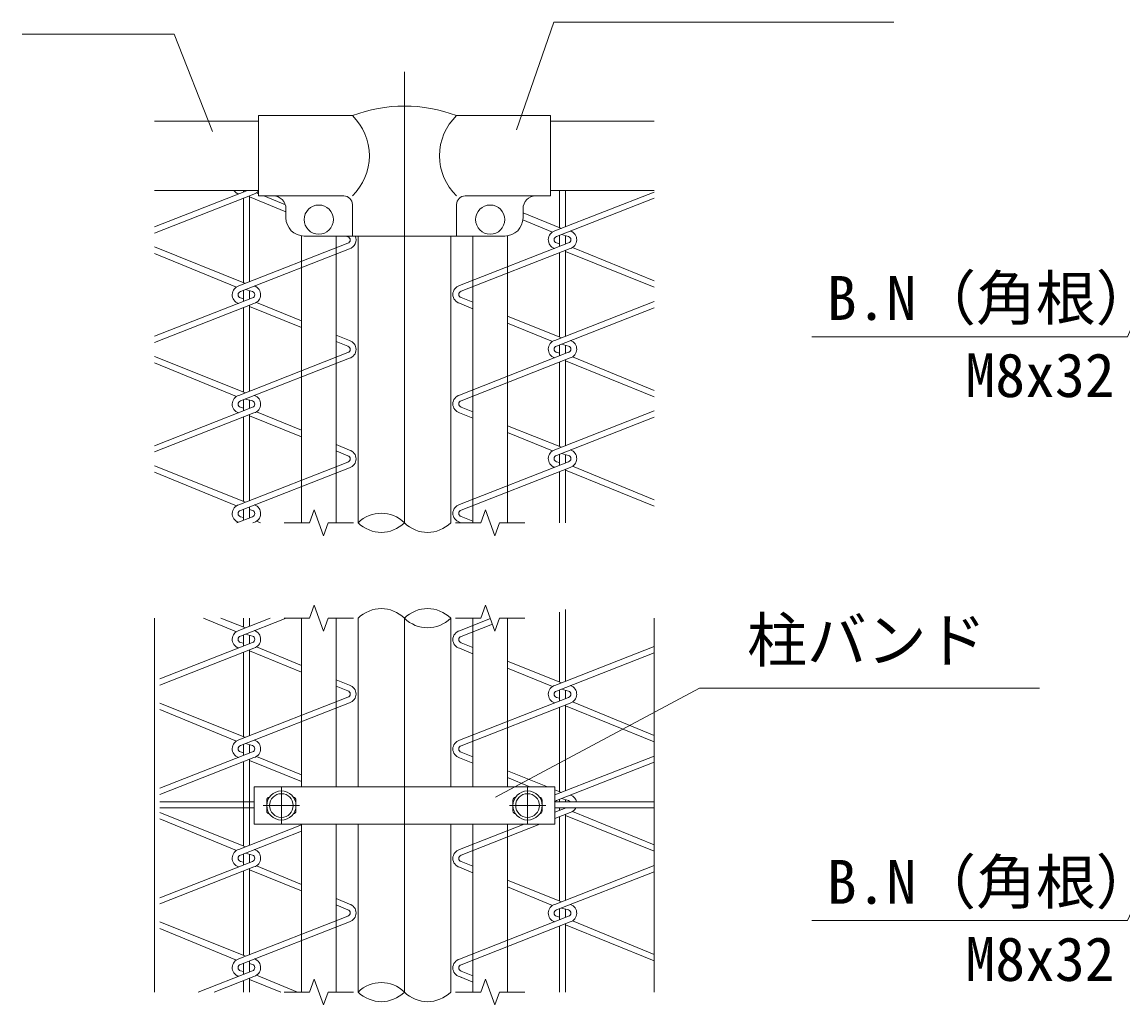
# Model space of a CAD drawing. Units: millimetres, scale not verified. Extents: x -4200 to 4200, y -2970 to 2970.
# Drawn here: x 2344 to 3552, y 620 to 1698 of the extents above; entities that cross this region are included whole.
import ezdxf
from ezdxf.enums import TextEntityAlignment as Align

# ---------------------------------------------------------------- set-up
doc = ezdxf.new("R2010")
doc.units = ezdxf.units.MM
doc.header["$LTSCALE"] = 20
doc.linetypes.add('USER1', pattern=[50.8, 31.75, -6.35, 6.35, -6.35])
for name, color, linetype, lineweight in [('0-0_D-BMK', 2, 'USER1', 13), ('0-1_D-STR1', 1, 'Continuous', 18), ('0-2_D-STR-DIM', 7, 'Continuous', 9), ('0-7_D-STR3', 3, 'Continuous', 13), ('0-8_D-STR-TXT', 7, 'Continuous', 9), ('0-9_Defpoints', 8, 'Continuous', 18), ('0-A_D-STR2', 7, 'Continuous', 9)]:
    doc.layers.add(name, color=color, linetype=linetype, lineweight=lineweight)
doc.styles.add('ＭＳ ゴシック', font='')
doc.styles.get('ＭＳ ゴシック').set_extended_font_data('MS Gothic')

msp = doc.modelspace()

# ---------------------------------------------------------------- linework, layer by layer
at = {"layer": '0-0_D-BMK'}
for p, q in [((2628.63, 858.87), (2628.63, 818.87)), ((2898.63, 858.87), (2898.63, 818.87)), ((2608.63, 838.87), (2648.63, 838.87)), ((2878.63, 838.87), (2918.63, 838.87))]:
    msp.add_line(p, q, dxfattribs=at)
at = {"layer": '0-1_D-STR1'}
for p, q in [((2489.57, 1589.27), (2603.63, 1589.27)), ((2923.63, 1589.27), (3037.35, 1589.27)), ((2489.57, 1513.27), (2603.63, 1513.27)), ((2923.63, 1513.27), (3037.35, 1513.27)), ((2712.83, 1463.27), (2712.83, 1148.84)), ((2814.43, 1463.27), (2814.43, 1148.84)), ((2712.83, 1044.28), (2712.83, 860.27)), ((2814.43, 1044.28), (2814.43, 860.27)), ((2712.83, 818.27), (2712.83, 634.28)), ((2814.43, 818.27), (2814.43, 634.28))]:
    msp.add_line(p, q, dxfattribs=at)
at = {"layer": '0-2_D-STR-DIM'}
for points in [[(2707.63, 1148.84), (2679.89, 1148.84), (2674.76, 1134.74), (2664.49, 1162.94), (2659.36, 1148.84), (2631.63, 1148.84)], [(2895.63, 1148.84), (2867.89, 1148.84), (2862.76, 1134.74), (2852.49, 1162.94), (2847.36, 1148.84), (2819.63, 1148.84)], [(2707.63, 1044.28), (2679.89, 1044.28), (2674.76, 1030.19), (2664.49, 1058.38), (2659.36, 1044.28), (2631.63, 1044.28)], [(2895.63, 1044.28), (2867.89, 1044.28), (2862.76, 1030.19), (2852.49, 1058.38), (2847.36, 1044.28), (2819.63, 1044.28)], [(2707.63, 634.28), (2679.89, 634.28), (2674.76, 620.19), (2664.49, 648.38), (2659.36, 634.28), (2631.63, 634.28)], [(2895.63, 634.28), (2867.89, 634.28), (2862.76, 620.19), (2852.49, 648.38), (2847.36, 634.28), (2819.63, 634.28)]]:
    msp.add_lwpolyline(points, dxfattribs=at)
for centre, start, end in [((2738.23, 1123.28), 45.18146, 134.81854), ((2738.23, 1174.4), 225.18146, 314.81854), ((2789.03, 1174.4), 225.18146, 314.81854), ((2738.23, 1018.72), 45.18146, 134.81854), ((2789.03, 1018.72), 45.18146, 134.81854), ((2789.03, 1069.84), 225.18146, 314.81854), ((2738.23, 608.72), 45.18146, 134.81854), ((2738.23, 659.84), 225.18146, 314.81854), ((2789.03, 659.84), 225.18146, 314.81854)]:
    msp.add_arc(centre, 36.03, start, end, dxfattribs=at)
at = {"layer": '0-7_D-STR3'}
for p, q in [((2603.63, 1595.27), (2603.63, 1507.27)), ((2603.63, 1595.27), (2706.53, 1595.27)), ((2820.73, 1595.27), (2923.63, 1595.27)), ((2923.63, 1595.27), (2923.63, 1507.27)), ((2603.63, 1507.27), (2697.13, 1507.27)), ((2706.53, 1497.87), (2706.53, 1463.27)), ((2820.73, 1497.87), (2820.73, 1463.27)), ((2830.13, 1507.27), (2923.63, 1507.27)), ((2633.63, 1493.27), (2633.63, 1483.27)), ((2893.63, 1493.27), (2893.63, 1483.27)), ((2650.63, 1463.27), (2650.63, 1148.84)), ((2653.63, 1463.27), (2873.63, 1463.27)), ((2688.63, 1463.27), (2688.63, 1148.84)), ((2838.63, 1463.27), (2838.63, 1148.84)), ((2876.63, 1463.27), (2876.63, 1148.84)), ((2650.63, 1044.28), (2650.63, 860.27)), ((2688.63, 1044.28), (2688.63, 860.27)), ((2838.63, 1044.28), (2838.63, 860.27)), ((2876.63, 1044.28), (2876.63, 860.27)), ((2598.63, 859.47), (2928.63, 859.47)), ((2598.63, 859.47), (2598.63, 818.27)), ((2928.63, 859.47), (2928.63, 818.27)), ((2612.63, 844.87), (2612.63, 832.87)), ((2644.63, 844.87), (2644.63, 832.87)), ((2882.63, 844.87), (2882.63, 832.87)), ((2914.63, 844.87), (2914.63, 832.87)), ((2598.63, 818.27), (2928.63, 818.27)), ((2650.63, 818.27), (2650.63, 634.28)), ((2688.63, 818.27), (2688.63, 634.28)), ((2838.63, 818.27), (2838.63, 634.28)), ((2876.63, 818.27), (2876.63, 634.28))]:
    msp.add_line(p, q, dxfattribs=at)
for centre, radius in [((2669.63, 1481.27), 16), ((2857.63, 1481.27), 16), ((2628.63, 838.87), 16), ((2628.63, 838.87), 13), ((2898.63, 838.87), 16), ((2898.63, 838.87), 13)]:
    msp.add_circle(centre, radius, dxfattribs=at)
for centre, radius, start, end in [((2664.01, 1551.27), 61.18, 314.01503, 45.98497), ((2763.63, 1445.81), 160, 69.0916, 110.9084), ((2863.24, 1551.27), 61.18, 134.01503, 225.98497), ((2619.63, 1493.27), 14, 0, 90), ((2697.13, 1497.87), 9.4, 0, 90), ((2830.13, 1497.87), 9.4, 90, 180), ((2907.63, 1493.27), 14, 90, 180), ((2653.63, 1483.27), 20, 180, 270), ((2873.63, 1483.27), 20, 270, 0), ((2615.63, 844.87), 3, 94.49325, 180), ((2641.63, 844.87), 3, 0, 85.50675), ((2885.63, 844.87), 3, 94.49325, 180), ((2911.63, 844.87), 3, 0, 85.50675), ((2615.63, 832.87), 3, 180, 265.50675), ((2641.63, 832.87), 3, 274.49325, 0), ((2885.63, 832.87), 3, 180, 265.50675), ((2911.63, 832.87), 3, 274.49325, 0)]:
    msp.add_arc(centre, radius, start, end, dxfattribs=at)
at = {"layer": '0-8_D-STR-TXT'}
for points in [[(3300.21, 1697.91), (2927.46, 1697.91), (2886.47, 1579.83)], [(2344.17, 1684.77), (2511.19, 1684.77), (2553.18, 1577.91)], [(3210.55, 1352.93), (3556.62, 1352.93), (3611.76, 1479.44)], [(3460.23, 967.69), (3087.22, 967.69), (2863.4, 848.15)], [(3210.55, 712.76), (3556.62, 712.76), (3613.83, 837.46)]]:
    msp.add_lwpolyline(points, dxfattribs=at)
at = {"layer": '0-9_Defpoints'}
for p, q in [((2763.63, 1643.39), (2763.63, 1148.84)), ((2489.57, 1044.28), (2489.57, 634.28)), ((2763.63, 1044.28), (2763.63, 634.28)), ((3037.35, 1044.28), (3037.35, 634.28))]:
    msp.add_line(p, q, dxfattribs=at)
at = {"layer": '0-A_D-STR2'}
for p, q in [((2489.57, 1473.35), (2591.29, 1513.27)), ((2587.1, 1511.63), (2587.1, 1513.27)), ((2603.63, 1509.63), (2601.38, 1510.56)), ((2928.67, 1468.86), (3037.35, 1511.51)), ((2933.75, 1472.44), (2933.75, 1513.27)), ((2940.15, 1473.36), (2940.15, 1513.27)), ((2489.57, 1466.51), (2598.58, 1509.29)), ((2587.1, 1412.15), (2587.1, 1504.79)), ((2593.5, 1413.07), (2593.5, 1507.3)), ((2633.63, 1489.87), (2593.5, 1506.1)), ((2632.96, 1497.54), (2609.36, 1507.27)), ((2930.38, 1462.69), (3037.35, 1504.67)), ((2893.63, 1488.53), (2935.75, 1471.64)), ((2893.49, 1480.94), (2925.87, 1467.59)), ((2701.52, 1462.4), (2699.36, 1463.27)), ((2933.75, 1451.92), (2933.75, 1463.63)), ((2935.82, 1464.83), (2943.51, 1462.69)), ((2940.15, 1454.82), (2940.15, 1463.63)), ((2489.57, 1451.26), (2589.11, 1411.34)), ((2582.03, 1408.56), (2701.52, 1455.46)), ((2583.74, 1402.4), (2703.23, 1449.29)), ((2824.02, 1408.86), (2943.51, 1455.76)), ((2825.73, 1402.69), (2945.22, 1449.59)), ((2933.75, 1454.82), (2930.38, 1455.76)), ((3037.35, 1414.02), (2948.02, 1450.86)), ((2489.57, 1444.26), (2579.23, 1407.3)), ((2933.75, 1352.44), (2933.75, 1445.09)), ((2940.15, 1353.36), (2940.15, 1447.6)), ((3037.35, 1407.07), (2940.15, 1446.4)), ((2587.1, 1391.63), (2587.1, 1403.33)), ((2589.18, 1404.53), (2596.87, 1402.4)), ((2593.5, 1394.53), (2593.5, 1403.33)), ((2489.57, 1353.35), (2596.87, 1395.46)), ((2489.57, 1346.51), (2598.58, 1389.29)), ((2587.1, 1394.53), (2583.74, 1395.46)), ((2650.63, 1370.25), (2601.38, 1390.56)), ((2824.02, 1389.59), (2838.63, 1383.57)), ((2825.73, 1395.76), (2838.63, 1390.59)), ((2928.67, 1348.86), (3037.35, 1391.51)), ((2587.1, 1292.15), (2587.1, 1384.79)), ((2593.5, 1293.07), (2593.5, 1387.3)), ((2650.63, 1362.99), (2593.5, 1386.1)), ((2930.38, 1342.69), (3037.35, 1384.67)), ((2876.63, 1375.35), (2935.75, 1351.64)), ((2876.63, 1367.9), (2925.87, 1347.59)), ((2703.23, 1348.56), (2688.63, 1354.59)), ((2701.52, 1342.4), (2688.63, 1347.61)), ((2933.75, 1331.92), (2933.75, 1343.63)), ((2935.82, 1344.83), (2943.51, 1342.69)), ((2940.15, 1334.82), (2940.15, 1343.63)), ((2489.57, 1331.26), (2589.11, 1291.34)), ((2582.03, 1288.56), (2701.52, 1335.46)), ((2583.74, 1282.4), (2703.23, 1329.29)), ((2824.02, 1288.86), (2943.51, 1335.76)), ((2825.73, 1282.69), (2945.22, 1329.59)), ((2933.75, 1334.82), (2930.38, 1335.76)), ((3037.35, 1294.02), (2948.02, 1330.86)), ((2489.57, 1324.26), (2579.23, 1287.3)), ((2933.75, 1232.44), (2933.75, 1325.09)), ((2940.15, 1233.36), (2940.15, 1327.6)), ((3037.35, 1287.07), (2940.15, 1326.4)), ((2587.1, 1271.63), (2587.1, 1283.72)), ((2589.18, 1284.53), (2596.87, 1282.4)), ((2593.5, 1274.14), (2593.5, 1283.33)), ((2489.57, 1233.35), (2596.87, 1275.46)), ((2489.57, 1226.51), (2598.58, 1269.29)), ((2587.1, 1274.53), (2583.74, 1275.46)), ((2650.63, 1250.25), (2601.38, 1270.56)), ((2824.02, 1269.59), (2838.63, 1263.57)), ((2825.73, 1275.76), (2838.63, 1270.59)), ((2928.67, 1228.86), (3037.35, 1271.51)), ((2587.1, 1172.15), (2587.1, 1264.79)), ((2593.5, 1173.07), (2593.5, 1267.3)), ((2650.63, 1242.99), (2593.5, 1266.1)), ((2930.38, 1222.69), (3037.35, 1264.67)), ((2876.63, 1255.35), (2935.75, 1231.64)), ((2876.63, 1247.9), (2925.87, 1227.59)), ((2703.23, 1228.56), (2688.63, 1234.59)), ((2701.52, 1222.4), (2688.63, 1227.61)), ((2933.75, 1211.92), (2933.75, 1224.01)), ((2935.82, 1224.83), (2943.51, 1222.69)), ((2940.15, 1214.44), (2940.15, 1223.63)), ((2489.57, 1211.26), (2589.11, 1171.34)), ((2582.03, 1168.56), (2701.52, 1215.46)), ((2583.74, 1162.4), (2703.23, 1209.29)), ((2824.02, 1168.86), (2943.51, 1215.76)), ((2825.73, 1162.69), (2945.22, 1209.59)), ((2933.75, 1214.82), (2930.38, 1215.76)), ((2940.15, 1148.84), (2940.15, 1207.6)), ((3037.35, 1174.02), (2948.02, 1210.86)), ((2489.57, 1204.26), (2579.23, 1167.3)), ((2933.75, 1148.76), (2933.75, 1205.09)), ((3037.35, 1167.07), (2940.15, 1206.4)), ((2587.1, 1151.63), (2587.1, 1163.72)), ((2593.5, 1154.14), (2593.5, 1166.23)), ((2593.5, 1163.33), (2596.87, 1162.4)), ((2593.5, 1154.14), (2593.5, 1163.33)), ((2579.79, 1148.76), (2596.87, 1155.46)), ((2587.1, 1154.53), (2583.74, 1155.46)), ((2597.21, 1148.76), (2598.58, 1149.29)), ((2605.75, 1148.76), (2601.38, 1150.56)), ((2824.02, 1149.59), (2825.83, 1148.84)), ((2825.73, 1155.76), (2838.63, 1150.59)), ((2933.75, 974.08), (2933.75, 1050.7)), ((2940.15, 975.01), (2940.15, 1053.9)), ((2543.36, 1044.28), (2579.23, 1029.49)), ((2562.31, 1044.28), (2589.11, 1033.54)), ((2582.03, 1030.76), (2616.48, 1044.28)), ((2583.74, 1024.59), (2633.91, 1044.28)), ((2587.1, 1034.34), (2587.1, 1044.28)), ((2593.5, 1035.26), (2593.5, 1044.28)), ((2824.02, 1030.5), (2857.81, 1043.76)), ((2589.18, 1026.73), (2596.87, 1024.59)), ((2825.73, 1024.33), (2859.99, 1037.78)), ((2495.15, 977.74), (2596.87, 1017.65)), ((2587.1, 1016.72), (2583.74, 1017.65)), ((2587.1, 1013.82), (2587.1, 1025.53)), ((2593.5, 1016.72), (2593.5, 1025.53)), ((2825.73, 1017.4), (2838.62, 1012.23)), ((2495.15, 970.9), (2598.58, 1011.49)), ((2587.1, 914.34), (2587.1, 1006.98)), ((2593.5, 915.26), (2593.5, 1009.5)), ((2650.63, 985.19), (2593.5, 1008.3)), ((2650.63, 992.45), (2601.38, 1012.75)), ((2824.02, 1011.23), (2838.62, 1005.21)), ((2928.67, 970.5), (3037.35, 1013.16)), ((2930.38, 964.33), (3037.35, 1006.32)), ((2876.63, 996.99), (2935.75, 973.28)), ((2876.63, 989.54), (2925.87, 969.23)), ((2703.23, 970.76), (2688.63, 976.78)), ((2701.52, 964.59), (2688.63, 969.81)), ((2935.82, 966.47), (2943.51, 964.33)), ((2582.03, 910.76), (2701.52, 957.65)), ((2824.02, 910.5), (2943.51, 957.4)), ((2933.75, 956.46), (2930.38, 957.4)), ((2933.75, 953.57), (2933.75, 965.27)), ((2940.15, 956.46), (2940.15, 965.27)), ((2495.15, 951.21), (2589.11, 913.54)), ((2495.15, 944.16), (2579.23, 909.49)), ((2583.74, 904.59), (2703.23, 951.49)), ((2825.73, 904.33), (2945.22, 951.23)), ((2933.75, 854.08), (2933.75, 946.73)), ((2940.15, 855.01), (2940.15, 949.24)), ((3037.35, 908.71), (2940.15, 948.04)), ((3037.35, 915.66), (2948.02, 952.5)), ((2589.18, 906.73), (2596.87, 904.59)), ((2495.15, 857.74), (2596.87, 897.65)), ((2587.1, 896.72), (2583.74, 897.65)), ((2587.1, 893.82), (2587.1, 905.53)), ((2593.5, 896.72), (2593.5, 905.53)), ((2825.73, 897.4), (2838.63, 892.23)), ((2495.15, 850.9), (2598.58, 891.49)), ((2587.1, 794.34), (2587.1, 886.98)), ((2593.5, 795.26), (2593.5, 889.5)), ((2650.63, 865.19), (2593.5, 888.3)), ((2650.63, 872.45), (2601.38, 892.75)), ((2824.02, 891.23), (2838.63, 885.21)), ((2928.67, 850.5), (3037.35, 893.16)), ((2930.38, 844.33), (3037.35, 886.32)), ((2876.63, 876.99), (2920.31, 859.47)), ((2876.63, 869.54), (2901.05, 859.47)), ((2928.63, 856.14), (2935.75, 853.28)), ((2933.75, 842.77), (2933.75, 845.62)), ((2935.82, 846.47), (2943.51, 844.33)), ((2940.15, 842.77), (2940.15, 845.27)), ((2495.15, 842.87), (2598.63, 842.87)), ((2495.15, 836.47), (2598.63, 836.47)), ((3037.35, 842.77), (2928.63, 842.77)), ((3037.35, 836.37), (2928.63, 836.37)), ((2928.63, 831.56), (2940.9, 836.37)), ((2933.75, 833.57), (2933.75, 836.37)), ((2933.75, 833.57), (2933.75, 836.37)), ((2495.15, 831.21), (2589.11, 793.54)), ((2495.15, 824.16), (2579.23, 789.49)), ((2928.63, 824.72), (2945.22, 831.23)), ((2933.75, 734.08), (2933.75, 826.73)), ((2940.15, 735.01), (2940.15, 829.24)), ((3037.35, 788.71), (2940.15, 828.04)), ((3037.35, 795.66), (2948.02, 832.5)), ((2582.03, 790.76), (2650.63, 817.68)), ((2583.74, 784.59), (2650.63, 810.84)), ((2824.02, 790.5), (2894.77, 818.27)), ((2825.73, 784.33), (2912.2, 818.27)), ((2587.1, 773.82), (2587.1, 785.91)), ((2589.18, 786.73), (2596.87, 784.59)), ((2593.5, 776.33), (2593.5, 785.53)), ((2495.15, 737.74), (2596.87, 777.65)), ((2587.1, 776.72), (2583.74, 777.65)), ((2825.73, 777.4), (2838.63, 772.23)), ((2928.67, 730.5), (3037.35, 773.16)), ((2495.15, 730.9), (2598.58, 771.49)), ((2587.1, 674.34), (2587.1, 766.98)), ((2593.5, 675.26), (2593.5, 769.5)), ((2650.63, 745.19), (2593.5, 768.3)), ((2650.63, 752.45), (2601.38, 772.75)), ((2824.02, 771.23), (2838.63, 765.21)), ((2930.38, 724.33), (3037.35, 766.32)), ((2876.63, 756.99), (2935.75, 733.28)), ((2876.63, 749.54), (2925.87, 729.23)), ((2703.23, 730.76), (2688.63, 736.78)), ((2701.52, 724.59), (2688.63, 729.81)), ((2933.75, 713.57), (2933.75, 725.66)), ((2935.82, 726.47), (2943.51, 724.33)), ((2940.15, 716.08), (2940.15, 725.27)), ((2582.03, 670.76), (2701.52, 717.65)), ((2824.02, 670.5), (2943.51, 717.4)), ((2933.75, 716.46), (2930.38, 717.4)), ((3037.35, 675.66), (2948.02, 712.5)), ((2495.15, 711.21), (2589.11, 673.54)), ((2495.15, 704.16), (2579.23, 669.49)), ((2583.74, 664.59), (2703.23, 711.49)), ((2825.73, 664.33), (2945.22, 711.23)), ((2933.75, 634.28), (2933.75, 706.73)), ((2940.15, 634.28), (2940.15, 709.24)), ((3037.35, 668.71), (2940.15, 708.04)), ((2587.1, 653.82), (2587.1, 665.91)), ((2593.5, 656.33), (2593.5, 668.42)), ((2593.5, 656.33), (2593.5, 665.53)), ((2593.5, 665.53), (2596.87, 664.59)), ((2537.31, 634.28), (2596.87, 657.65)), ((2587.1, 656.72), (2583.74, 657.65)), ((2646.18, 634.28), (2601.38, 652.75)), ((2825.73, 657.4), (2838.62, 652.23)), ((2554.74, 634.28), (2598.58, 651.49)), ((2587.1, 634.28), (2587.1, 646.98)), ((2593.5, 634.28), (2593.5, 649.5)), ((2628.15, 634.28), (2593.5, 648.3)), ((2824.02, 651.23), (2838.63, 645.21)), ((2824.02, 651.23), (2826.03, 650.4))]:
    msp.add_line(p, q, dxfattribs=at)
for centre, radius, start, end in [((2584.7, 1518.93), 10, 214.45747, 251.53809), ((2595.9, 1518.93), 10, 285.52411, 320.55755), ((2700.56, 1458.93), 3.6, 285.52411, 74.47589), ((2700.56, 1458.93), 10, 285.52411, 25.73476), ((2931.35, 1459.22), 10, 105.52411, 251.53809), ((2931.35, 1459.22), 3.6, 105.52411, 254.47589), ((2942.55, 1459.22), 3.6, 285.52411, 74.47589), ((2942.55, 1459.22), 10, 285.52411, 71.5381), ((2584.7, 1398.93), 10, 105.52411, 251.53809), ((2584.7, 1398.93), 3.6, 105.52411, 254.47589), ((2595.9, 1398.93), 3.6, 285.52411, 74.47589), ((2595.9, 1398.93), 10, 285.52411, 71.5381), ((2826.69, 1399.22), 10, 105.52411, 254.47589), ((2826.69, 1399.22), 3.6, 105.52411, 254.47589), ((2700.56, 1338.93), 3.6, 285.52411, 74.47589), ((2700.56, 1338.93), 10, 285.52411, 74.47589), ((2931.35, 1339.22), 10, 105.52411, 251.53809), ((2931.35, 1339.22), 3.6, 105.52411, 254.47589), ((2942.55, 1339.22), 3.6, 285.52411, 74.47589), ((2942.55, 1339.22), 10, 285.52411, 71.5381), ((2584.7, 1278.93), 10, 105.52411, 251.53809), ((2584.7, 1278.93), 3.6, 105.52411, 254.47589), ((2595.9, 1278.93), 3.6, 285.52411, 74.47589), ((2595.9, 1278.93), 10, 285.52411, 71.5381), ((2826.69, 1279.22), 10, 105.52411, 254.47589), ((2826.69, 1279.22), 3.6, 105.52411, 254.47589), ((2700.56, 1218.93), 3.6, 285.52411, 74.47589), ((2700.56, 1218.93), 10, 285.52411, 74.47589), ((2931.35, 1219.22), 10, 105.52411, 251.53809), ((2931.35, 1219.22), 3.6, 105.52411, 254.47589), ((2942.55, 1219.22), 3.6, 285.52411, 74.47589), ((2942.55, 1219.22), 10, 285.52411, 71.5381), ((2584.7, 1158.93), 10, 105.52411, 251.53809), ((2584.7, 1158.93), 3.6, 105.52411, 254.47589), ((2595.9, 1158.93), 3.6, 285.52411, 74.47589), ((2595.9, 1158.93), 10, 285.52411, 71.5381), ((2826.69, 1159.22), 10, 105.52411, 254.47589), ((2826.69, 1159.22), 3.6, 105.52411, 254.47589), ((2584.7, 1021.12), 10, 105.52411, 251.53809), ((2595.9, 1021.12), 10, 285.52411, 71.5381), ((2826.69, 1020.87), 10, 105.52411, 254.47589), ((2584.7, 1021.12), 3.6, 105.52411, 254.47589), ((2595.9, 1021.12), 3.6, 285.52411, 74.47589), ((2826.69, 1020.87), 3.6, 105.52411, 254.47589), ((2700.56, 961.12), 10, 285.52411, 74.47589), ((2931.35, 960.87), 10, 105.52411, 251.53809), ((2942.55, 960.87), 10, 285.52411, 71.5381), ((2700.56, 961.12), 3.6, 285.52411, 74.47589), ((2931.35, 960.87), 3.6, 105.52411, 254.47589), ((2942.55, 960.87), 3.6, 285.52411, 74.47589), ((2584.7, 901.12), 10, 105.52411, 251.53809), ((2595.9, 901.12), 10, 285.52411, 71.5381), ((2826.69, 900.87), 10, 105.52411, 254.47589), ((2584.7, 901.12), 3.6, 105.52411, 254.47589), ((2595.9, 901.12), 3.6, 285.52411, 74.47589), ((2826.69, 900.87), 3.6, 105.52411, 254.47589), ((2931.35, 840.87), 10, 105.52411, 105.79226), ((2942.55, 840.87), 10, 10.987, 71.5381), ((2931.35, 840.87), 3.6, 105.52411, 148.03466), ((2942.55, 840.87), 3.6, 31.96534, 74.47589), ((2942.55, 840.87), 10, 285.52411, 333.29392), ((2584.7, 781.12), 10, 105.52411, 251.53809), ((2595.9, 781.12), 10, 285.52411, 71.5381), ((2826.69, 780.87), 10, 105.52411, 254.47589), ((2584.7, 781.12), 3.6, 105.52411, 254.47589), ((2595.9, 781.12), 3.6, 285.52411, 74.47589), ((2826.69, 780.87), 3.6, 105.52411, 254.47589), ((2700.56, 721.12), 3.6, 285.52411, 74.47589), ((2700.56, 721.12), 10, 285.52411, 74.47589), ((2931.35, 720.87), 10, 105.52411, 251.53809), ((2942.55, 720.87), 10, 285.52411, 71.5381), ((2931.35, 720.87), 3.6, 105.52411, 254.47589), ((2942.55, 720.87), 3.6, 285.52411, 74.47589), ((2584.7, 661.12), 10, 105.52411, 251.53809), ((2584.7, 661.12), 3.6, 105.52411, 254.47589), ((2595.9, 661.12), 3.6, 285.52411, 74.47589), ((2595.9, 661.12), 10, 285.52411, 71.5381), ((2826.69, 660.87), 10, 105.52411, 254.47589), ((2826.69, 660.87), 3.6, 105.52411, 254.47589)]:
    msp.add_arc(centre, radius, start, end, dxfattribs=at)

# ---------------------------------------------------------------- texts
at = {"layer": '0-8_D-STR-TXT', "style": 'ＭＳ ゴシック'}
for s, p in [('B.N（角根）', (3226.79, 1356.87)), ('M8x32', (3378.88, 1272.29)), ('柱バンド', (3139.42, 981.8)), ('B.N（角根）', (3226.79, 716.7)), ('M8x32', (3378.88, 632.12))]:
    msp.add_text(s, height=48.09, dxfattribs=at).set_placement(p, align=Align.BOTTOM_LEFT)

doc.saveas('drawing.dxf')
